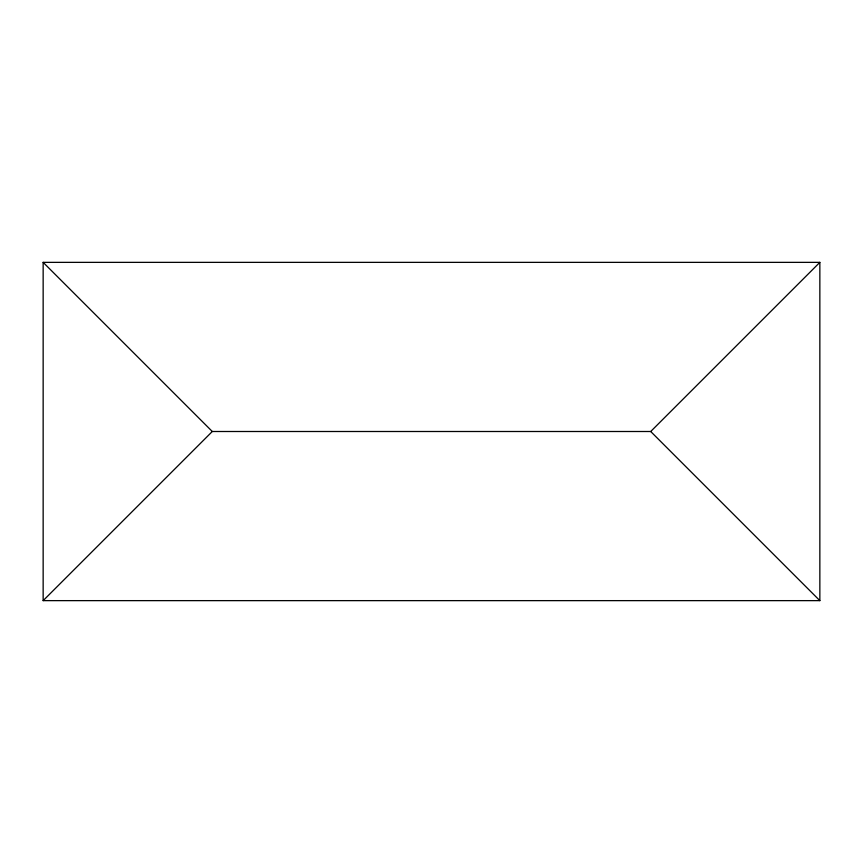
<?xml version="1.0" encoding="UTF-8"?>
<svg xmlns="http://www.w3.org/2000/svg" width="863" height="863" viewBox="0 0 863 863"><rect width="100%" height="100%" fill="white"/><g stroke="black" fill="none" stroke-linecap="round" stroke-linejoin="round"><path stroke-width="1.29" d="M43.15 600.637L212.287 431.5L650.713 431.5L819.85 262.363L819.85 600.637L43.15 600.637L43.15 262.363L819.85 262.363M650.713 431.5L819.85 600.637M43.15 262.363L212.287 431.5"/></g></svg>
